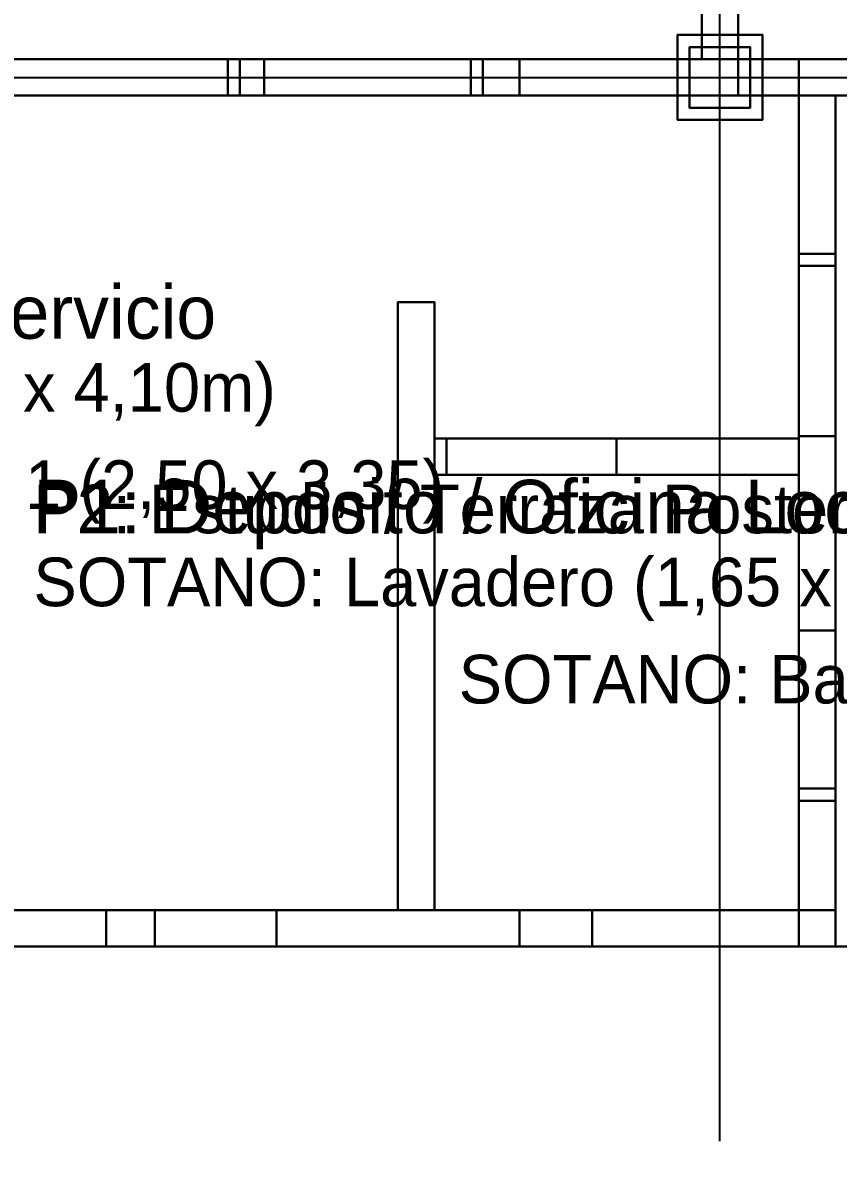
# Model space of a CAD drawing. Header units: metres. Extents: x -0.6 to 96.4, y -1.3 to 40.2.
# Drawn here: x 3.056 to 6.412, y 2.125 to 6.8 of the extents above; entities that cross this region are included whole.
import ezdxf

# ---------------------------------------------------------------- set-up
doc = ezdxf.new("R2010")
doc.units = ezdxf.units.M
doc.header["$MEASUREMENT"] = 0
for name, color, linetype in [('COLUMNAS_3D', 1, 'CONTINUOUS'), ('EJES_ESTRUCTURALES', 1, 'CONTINUOUS'), ('LOSA_PISO_3D', 8, 'CONTINUOUS'), ('MUROS_EXTERIORES_3D', 7, 'CONTINUOUS'), ('MUROS_INTERIORES_3D', 7, 'CONTINUOUS'), ('P2_COLUMNAS_3D', 1, 'CONTINUOUS'), ('P2_CUBIERTA_3D', 9, 'CONTINUOUS'), ('P2_LOSA_PISO_3D', 8, 'CONTINUOUS'), ('P2_MUROS_EXT_3D', 6, 'CONTINUOUS'), ('P2_MUROS_INT_3D', 6, 'CONTINUOUS'), ('P2_ROTULOS', 6, 'CONTINUOUS'), ('ROTULOS_TEXTO', 2, 'CONTINUOUS'), ('SOTANO_COLUMNAS_3D', 1, 'CONTINUOUS'), ('SOTANO_LOSA_3D', 8, 'CONTINUOUS'), ('SOTANO_MUROS_EXT_3D', 4, 'CONTINUOUS'), ('SOTANO_MUROS_INT_3D', 4, 'CONTINUOUS'), ('SOTANO_ROTULOS', 4, 'CONTINUOUS'), ('TERRENO_3D', 3, 'CONTINUOUS')]:
    doc.layers.add(name, color=color, linetype=linetype)

msp = doc.modelspace()

# ---------------------------------------------------------------- linework, layer by layer
at = {"layer": 'COLUMNAS_3D', "color": 1}
for points in [[(5.8, 6.45), (6.05, 6.45), (6.05, 6.7), (5.8, 6.7)], [(5.8, 6.45, 2.85), (6.05, 6.45, 2.85), (6.05, 6.7, 2.85), (5.8, 6.7, 2.85)], [(5.8, 6.7), (6.05, 6.7), (6.05, 6.7, 2.85), (5.8, 6.7, 2.85)], [(5.8, 6.45), (5.8, 6.7), (5.8, 6.7, 2.85), (5.8, 6.45, 2.85)], [(6.05, 6.45), (6.05, 6.7), (6.05, 6.7, 2.85), (6.05, 6.45, 2.85)], [(5.8, 6.45), (6.05, 6.45), (6.05, 6.45, 2.85), (5.8, 6.45, 2.85)]]:
    msp.add_3dface(points, dxfattribs=at)
at = {"layer": 'EJES_ESTRUCTURALES', "color": 1}
for p, q in [((5.925, 2.2), (5.925, 25.51)), ((-0.6, 6.575), (10, 6.575))]:
    msp.add_line(p, q, dxfattribs=at)
at = {"layer": 'LOSA_PISO_3D', "color": 8}
for points in [[(0.15, 6.5, -0.15), (9.15, 6.5, -0.15), (9.15, 7.4, -0.15), (0.15, 7.4, -0.15)], [(0.15, 6.5), (9.15, 6.5), (9.15, 7.4), (0.15, 7.4)], [(0.15, 3, -0.15), (6.4, 3, -0.15), (6.4, 6.5, -0.15), (0.15, 6.5, -0.15)], [(0.15, 3), (6.4, 3), (6.4, 6.5), (0.15, 6.5)], [(0.15, 6.5, -0.15), (6.4, 6.5, -0.15), (6.4, 6.5), (0.15, 6.5)], [(0.15, 6.5, -0.15), (9.15, 6.5, -0.15), (9.15, 6.5), (0.15, 6.5)], [(6.4, 3, -0.15), (6.4, 6.5, -0.15), (6.4, 6.5), (6.4, 3)], [(0.15, 3, -0.15), (6.4, 3, -0.15), (6.4, 3), (0.15, 3)]]:
    msp.add_3dface(points, dxfattribs=at)
at = {"layer": 'MUROS_EXTERIORES_3D', "color": 7}
for points in [[(6.25, 6.5), (9.15, 6.5), (9.15, 6.65), (6.25, 6.65)], [(6.25, 6.5, 2.85), (9.15, 6.5, 2.85), (9.15, 6.65, 2.85), (6.25, 6.65, 2.85)], [(6.25, 6.65), (9.15, 6.65), (9.15, 6.65, 2.85), (6.25, 6.65, 2.85)], [(6.25, 6.5), (6.25, 6.65), (6.25, 6.65, 2.85), (6.25, 6.5, 2.85)], [(6.25, 6.5), (9.15, 6.5), (9.15, 6.5, 2.85), (6.25, 6.5, 2.85)], [(6.25, 5.85), (6.4, 5.85), (6.4, 6.5), (6.25, 6.5)], [(6.25, 5.85, 2.85), (6.4, 5.85, 2.85), (6.4, 6.5, 2.85), (6.25, 6.5, 2.85)], [(6.25, 6.5), (6.4, 6.5), (6.4, 6.5, 2.85), (6.25, 6.5, 2.85)], [(6.25, 5.85), (6.25, 6.5), (6.25, 6.5, 2.85), (6.25, 5.85, 2.85)], [(6.4, 5.85), (6.4, 6.5), (6.4, 6.5, 2.85), (6.4, 5.85, 2.85)], [(6.25, 3.65), (6.4, 3.65), (6.4, 5.85), (6.25, 5.85)], [(6.25, 3.65, 1), (6.4, 3.65, 1), (6.4, 5.85, 1), (6.25, 5.85, 1)], [(6.25, 5.85), (6.4, 5.85), (6.4, 5.85, 1), (6.25, 5.85, 1)], [(6.25, 3.65), (6.25, 5.85), (6.25, 5.85, 1), (6.25, 3.65, 1)], [(6.25, 3.65, 2.1), (6.4, 3.65, 2.1), (6.4, 5.85, 2.1), (6.25, 5.85, 2.1)], [(6.25, 3.65, 2.85), (6.4, 3.65, 2.85), (6.4, 5.85, 2.85), (6.25, 5.85, 2.85)], [(6.25, 5.85, 2.1), (6.4, 5.85, 2.1), (6.4, 5.85, 2.85), (6.25, 5.85, 2.85)], [(6.25, 3.65, 2.1), (6.25, 5.85, 2.1), (6.25, 5.85, 2.85), (6.25, 3.65, 2.85)], [(6.25, 5.85), (6.4, 5.85), (6.4, 5.85, 2.85), (6.25, 5.85, 2.85)], [(6.4, 3.65), (6.4, 5.85), (6.4, 5.85, 1), (6.4, 3.65, 1)], [(6.4, 3.65, 2.1), (6.4, 5.85, 2.1), (6.4, 5.85, 2.85), (6.4, 3.65, 2.85)], [(6.25, 3), (6.4, 3), (6.4, 3.65), (6.25, 3.65)], [(6.25, 3, 2.85), (6.4, 3, 2.85), (6.4, 3.65, 2.85), (6.25, 3.65, 2.85)], [(6.25, 3.65), (6.4, 3.65), (6.4, 3.65, 2.85), (6.25, 3.65, 2.85)], [(6.25, 3), (6.25, 3.65), (6.25, 3.65, 2.85), (6.25, 3, 2.85)], [(6.25, 3.65), (6.4, 3.65), (6.4, 3.65, 1), (6.25, 3.65, 1)], [(6.25, 3.65, 2.1), (6.4, 3.65, 2.1), (6.4, 3.65, 2.85), (6.25, 3.65, 2.85)], [(6.4, 3), (6.4, 3.65), (6.4, 3.65, 2.85), (6.4, 3, 2.85)], [(2.35, 3), (4.1, 3), (4.1, 3.15), (2.35, 3.15)], [(2.35, 3, 2.85), (4.1, 3, 2.85), (4.1, 3.15, 2.85), (2.35, 3.15, 2.85)], [(2.35, 3.15), (4.1, 3.15), (4.1, 3.15, 2.85), (2.35, 3.15, 2.85)], [(4.1, 3), (4.1, 3.15), (4.1, 3.15, 2.85), (4.1, 3, 2.85)], [(4.1, 3), (5.1, 3), (5.1, 3.15), (4.1, 3.15)], [(4.1, 3, 1), (5.1, 3, 1), (5.1, 3.15, 1), (4.1, 3.15, 1)], [(4.1, 3.15), (5.1, 3.15), (5.1, 3.15, 1), (4.1, 3.15, 1)], [(4.1, 3), (4.1, 3.15), (4.1, 3.15, 1), (4.1, 3, 1)], [(4.1, 3, 2.1), (5.1, 3, 2.1), (5.1, 3.15, 2.1), (4.1, 3.15, 2.1)], [(4.1, 3, 2.85), (5.1, 3, 2.85), (5.1, 3.15, 2.85), (4.1, 3.15, 2.85)], [(4.1, 3.15, 2.1), (5.1, 3.15, 2.1), (5.1, 3.15, 2.85), (4.1, 3.15, 2.85)], [(4.1, 3, 2.1), (4.1, 3.15, 2.1), (4.1, 3.15, 2.85), (4.1, 3, 2.85)], [(5.1, 3), (5.1, 3.15), (5.1, 3.15, 1), (5.1, 3, 1)], [(5.1, 3, 2.1), (5.1, 3.15, 2.1), (5.1, 3.15, 2.85), (5.1, 3, 2.85)], [(5.1, 3), (6.4, 3), (6.4, 3.15), (5.1, 3.15)], [(5.1, 3, 2.85), (6.4, 3, 2.85), (6.4, 3.15, 2.85), (5.1, 3.15, 2.85)], [(5.1, 3.15), (6.4, 3.15), (6.4, 3.15, 2.85), (5.1, 3.15, 2.85)], [(5.1, 3), (5.1, 3.15), (5.1, 3.15, 2.85), (5.1, 3, 2.85)], [(6.4, 3), (6.4, 3.15), (6.4, 3.15, 2.85), (6.4, 3, 2.85)], [(2.35, 3), (4.1, 3), (4.1, 3, 2.85), (2.35, 3, 2.85)], [(4.1, 3), (5.1, 3), (5.1, 3, 1), (4.1, 3, 1)], [(4.1, 3, 2.1), (5.1, 3, 2.1), (5.1, 3, 2.85), (4.1, 3, 2.85)], [(5.1, 3), (6.4, 3), (6.4, 3, 2.85), (5.1, 3, 2.85)], [(6.25, 3), (6.4, 3), (6.4, 3, 2.85), (6.25, 3, 2.85)]]:
    msp.add_3dface(points, dxfattribs=at)
at = {"layer": 'MUROS_INTERIORES_3D', "color": 7}
for points in [[(5.85, 6.65), (6, 6.65), (6, 6.95), (5.85, 6.95)], [(5.85, 6.65, 2.85), (6, 6.65, 2.85), (6, 6.95, 2.85), (5.85, 6.95, 2.85)], [(5.85, 6.65), (5.85, 6.95), (5.85, 6.95, 2.85), (5.85, 6.65, 2.85)], [(6, 6.65), (6, 6.95), (6, 6.95, 2.85), (6, 6.65, 2.85)], [(2.9, 6.5), (4.05, 6.5), (4.05, 6.65), (2.9, 6.65)], [(2.9, 6.5, 2.85), (4.05, 6.5, 2.85), (4.05, 6.65, 2.85), (2.9, 6.65, 2.85)], [(2.9, 6.65), (4.05, 6.65), (4.05, 6.65, 2.85), (2.9, 6.65, 2.85)], [(4.05, 6.5), (4.05, 6.65), (4.05, 6.65, 2.85), (4.05, 6.5, 2.85)], [(4.05, 6.5, 2.1), (4.9, 6.5, 2.1), (4.9, 6.65, 2.1), (4.05, 6.65, 2.1)], [(4.05, 6.5, 2.85), (4.9, 6.5, 2.85), (4.9, 6.65, 2.85), (4.05, 6.65, 2.85)], [(4.05, 6.65, 2.1), (4.9, 6.65, 2.1), (4.9, 6.65, 2.85), (4.05, 6.65, 2.85)], [(4.05, 6.5, 2.1), (4.05, 6.65, 2.1), (4.05, 6.65, 2.85), (4.05, 6.5, 2.85)], [(4.9, 6.5, 2.1), (4.9, 6.65, 2.1), (4.9, 6.65, 2.85), (4.9, 6.5, 2.85)], [(4.9, 6.5), (6.25, 6.5), (6.25, 6.65), (4.9, 6.65)], [(4.9, 6.5, 2.85), (6.25, 6.5, 2.85), (6.25, 6.65, 2.85), (4.9, 6.65, 2.85)], [(4.9, 6.65), (6.25, 6.65), (6.25, 6.65, 2.85), (4.9, 6.65, 2.85)], [(4.9, 6.5), (4.9, 6.65), (4.9, 6.65, 2.85), (4.9, 6.5, 2.85)], [(5.85, 6.65), (6, 6.65), (6, 6.65, 2.85), (5.85, 6.65, 2.85)], [(6.25, 6.5), (6.25, 6.65), (6.25, 6.65, 2.85), (6.25, 6.5, 2.85)], [(2.9, 6.5), (4.05, 6.5), (4.05, 6.5, 2.85), (2.9, 6.5, 2.85)], [(4.05, 6.5, 2.1), (4.9, 6.5, 2.1), (4.9, 6.5, 2.85), (4.05, 6.5, 2.85)], [(4.9, 6.5), (6.25, 6.5), (6.25, 6.5, 2.85), (4.9, 6.5, 2.85)]]:
    msp.add_3dface(points, dxfattribs=at)
at = {"layer": 'P2_COLUMNAS_3D', "color": 1}
for points in [[(5.8, 6.45, 3), (6.05, 6.45, 3), (6.05, 6.7, 3), (5.8, 6.7, 3)], [(5.8, 6.45, 5.85), (6.05, 6.45, 5.85), (6.05, 6.7, 5.85), (5.8, 6.7, 5.85)], [(5.8, 6.7, 3), (6.05, 6.7, 3), (6.05, 6.7, 5.85), (5.8, 6.7, 5.85)], [(5.8, 6.45, 3), (5.8, 6.7, 3), (5.8, 6.7, 5.85), (5.8, 6.45, 5.85)], [(6.05, 6.45, 3), (6.05, 6.7, 3), (6.05, 6.7, 5.85), (6.05, 6.45, 5.85)], [(5.8, 6.45, 3), (6.05, 6.45, 3), (6.05, 6.45, 5.85), (5.8, 6.45, 5.85)]]:
    msp.add_3dface(points, dxfattribs=at)
at = {"layer": 'P2_CUBIERTA_3D', "color": 9}
for points in [[(0.15, 6.5, 5.85), (9.15, 6.5, 5.85), (9.15, 24.71, 5.85), (0.15, 24.71, 5.85)], [(0.15, 6.5, 6), (9.15, 6.5, 6), (9.15, 24.71, 6), (0.15, 24.71, 6)], [(0.15, 3, 5.85), (6.4, 3, 5.85), (6.4, 6.5, 5.85), (0.15, 6.5, 5.85)], [(0.15, 3, 6), (6.4, 3, 6), (6.4, 6.5, 6), (0.15, 6.5, 6)], [(0.15, 6.5, 5.85), (6.4, 6.5, 5.85), (6.4, 6.5, 6), (0.15, 6.5, 6)], [(0.15, 6.5, 5.85), (9.15, 6.5, 5.85), (9.15, 6.5, 6), (0.15, 6.5, 6)], [(6.4, 3, 5.85), (6.4, 6.5, 5.85), (6.4, 6.5, 6), (6.4, 3, 6)], [(0.15, 3, 5.85), (6.4, 3, 5.85), (6.4, 3, 6), (0.15, 3, 6)]]:
    msp.add_3dface(points, dxfattribs=at)
at = {"layer": 'P2_LOSA_PISO_3D', "color": 8}
for points in [[(0.15, 6.5, 2.85), (9.15, 6.5, 2.85), (9.15, 7.4, 2.85), (0.15, 7.4, 2.85)], [(0.15, 6.5, 3), (9.15, 6.5, 3), (9.15, 7.4, 3), (0.15, 7.4, 3)], [(0.15, 3, 2.85), (6.4, 3, 2.85), (6.4, 6.5, 2.85), (0.15, 6.5, 2.85)], [(0.15, 3, 3), (6.4, 3, 3), (6.4, 6.5, 3), (0.15, 6.5, 3)], [(0.15, 6.5, 2.85), (6.4, 6.5, 2.85), (6.4, 6.5, 3), (0.15, 6.5, 3)], [(0.15, 6.5, 2.85), (9.15, 6.5, 2.85), (9.15, 6.5, 3), (0.15, 6.5, 3)], [(6.4, 3, 2.85), (6.4, 6.5, 2.85), (6.4, 6.5, 3), (6.4, 3, 3)], [(0.15, 3, 2.85), (6.4, 3, 2.85), (6.4, 3, 3), (0.15, 3, 3)]]:
    msp.add_3dface(points, dxfattribs=at)
at = {"layer": 'P2_MUROS_EXT_3D', "color": 6}
for points in [[(6.25, 6.5, 3), (9.15, 6.5, 3), (9.15, 6.65, 3), (6.25, 6.65, 3)], [(6.25, 6.5, 5.85), (9.15, 6.5, 5.85), (9.15, 6.65, 5.85), (6.25, 6.65, 5.85)], [(6.25, 6.65, 3), (9.15, 6.65, 3), (9.15, 6.65, 5.85), (6.25, 6.65, 5.85)], [(6.25, 6.5, 3), (6.25, 6.65, 3), (6.25, 6.65, 5.85), (6.25, 6.5, 5.85)], [(6.25, 6.5, 3), (9.15, 6.5, 3), (9.15, 6.5, 5.85), (6.25, 6.5, 5.85)], [(6.25, 5.85, 3), (6.4, 5.85, 3), (6.4, 6.5, 3), (6.25, 6.5, 3)], [(6.25, 5.85, 5.85), (6.4, 5.85, 5.85), (6.4, 6.5, 5.85), (6.25, 6.5, 5.85)], [(6.25, 6.5, 3), (6.4, 6.5, 3), (6.4, 6.5, 5.85), (6.25, 6.5, 5.85)], [(6.25, 5.85, 3), (6.25, 6.5, 3), (6.25, 6.5, 5.85), (6.25, 5.85, 5.85)], [(6.4, 5.85, 3), (6.4, 6.5, 3), (6.4, 6.5, 5.85), (6.4, 5.85, 5.85)], [(6.25, 3.65, 3), (6.4, 3.65, 3), (6.4, 5.85, 3), (6.25, 5.85, 3)], [(6.25, 3.65, 3.95), (6.4, 3.65, 3.95), (6.4, 5.85, 3.95), (6.25, 5.85, 3.95)], [(6.25, 5.85, 3), (6.4, 5.85, 3), (6.4, 5.85, 3.95), (6.25, 5.85, 3.95)], [(6.25, 3.65, 3), (6.25, 5.85, 3), (6.25, 5.85, 3.95), (6.25, 3.65, 3.95)], [(6.25, 3.65, 5.15), (6.4, 3.65, 5.15), (6.4, 5.85, 5.15), (6.25, 5.85, 5.15)], [(6.25, 3.65, 5.85), (6.4, 3.65, 5.85), (6.4, 5.85, 5.85), (6.25, 5.85, 5.85)], [(6.25, 5.85, 5.15), (6.4, 5.85, 5.15), (6.4, 5.85, 5.85), (6.25, 5.85, 5.85)], [(6.25, 3.65, 5.15), (6.25, 5.85, 5.15), (6.25, 5.85, 5.85), (6.25, 3.65, 5.85)], [(6.25, 5.85, 3), (6.4, 5.85, 3), (6.4, 5.85, 5.85), (6.25, 5.85, 5.85)], [(6.4, 3.65, 3), (6.4, 5.85, 3), (6.4, 5.85, 3.95), (6.4, 3.65, 3.95)], [(6.4, 3.65, 5.15), (6.4, 5.85, 5.15), (6.4, 5.85, 5.85), (6.4, 3.65, 5.85)], [(6.25, 3, 3), (6.4, 3, 3), (6.4, 3.65, 3), (6.25, 3.65, 3)], [(6.25, 3, 5.85), (6.4, 3, 5.85), (6.4, 3.65, 5.85), (6.25, 3.65, 5.85)], [(6.25, 3.65, 3), (6.4, 3.65, 3), (6.4, 3.65, 5.85), (6.25, 3.65, 5.85)], [(6.25, 3, 3), (6.25, 3.65, 3), (6.25, 3.65, 5.85), (6.25, 3, 5.85)], [(6.25, 3.65, 3), (6.4, 3.65, 3), (6.4, 3.65, 3.95), (6.25, 3.65, 3.95)], [(6.25, 3.65, 5.15), (6.4, 3.65, 5.15), (6.4, 3.65, 5.85), (6.25, 3.65, 5.85)], [(6.4, 3, 3), (6.4, 3.65, 3), (6.4, 3.65, 5.85), (6.4, 3, 5.85)], [(2.3, 3, 3), (3.6, 3, 3), (3.6, 3.15, 3), (2.3, 3.15, 3)], [(2.3, 3, 5.85), (3.6, 3, 5.85), (3.6, 3.15, 5.85), (2.3, 3.15, 5.85)], [(2.3, 3.15, 3), (3.6, 3.15, 3), (3.6, 3.15, 5.85), (2.3, 3.15, 5.85)], [(3.6, 3, 3), (3.6, 3.15, 3), (3.6, 3.15, 5.85), (3.6, 3, 5.85)], [(3.6, 3, 3), (5.4, 3, 3), (5.4, 3.15, 3), (3.6, 3.15, 3)], [(3.6, 3, 3.95), (5.4, 3, 3.95), (5.4, 3.15, 3.95), (3.6, 3.15, 3.95)], [(3.6, 3.15, 3), (5.4, 3.15, 3), (5.4, 3.15, 3.95), (3.6, 3.15, 3.95)], [(3.6, 3, 3), (3.6, 3.15, 3), (3.6, 3.15, 3.95), (3.6, 3, 3.95)], [(3.6, 3, 5.15), (5.4, 3, 5.15), (5.4, 3.15, 5.15), (3.6, 3.15, 5.15)], [(3.6, 3, 5.85), (5.4, 3, 5.85), (5.4, 3.15, 5.85), (3.6, 3.15, 5.85)], [(3.6, 3.15, 5.15), (5.4, 3.15, 5.15), (5.4, 3.15, 5.85), (3.6, 3.15, 5.85)], [(3.6, 3, 5.15), (3.6, 3.15, 5.15), (3.6, 3.15, 5.85), (3.6, 3, 5.85)], [(5.4, 3, 3), (5.4, 3.15, 3), (5.4, 3.15, 3.95), (5.4, 3, 3.95)], [(5.4, 3, 5.15), (5.4, 3.15, 5.15), (5.4, 3.15, 5.85), (5.4, 3, 5.85)], [(5.4, 3, 3), (6.4, 3, 3), (6.4, 3.15, 3), (5.4, 3.15, 3)], [(5.4, 3, 5.85), (6.4, 3, 5.85), (6.4, 3.15, 5.85), (5.4, 3.15, 5.85)], [(5.4, 3.15, 3), (6.4, 3.15, 3), (6.4, 3.15, 5.85), (5.4, 3.15, 5.85)], [(5.4, 3, 3), (5.4, 3.15, 3), (5.4, 3.15, 5.85), (5.4, 3, 5.85)], [(6.4, 3, 3), (6.4, 3.15, 3), (6.4, 3.15, 5.85), (6.4, 3, 5.85)], [(2.3, 3, 3), (3.6, 3, 3), (3.6, 3, 5.85), (2.3, 3, 5.85)], [(3.6, 3, 3), (5.4, 3, 3), (5.4, 3, 3.95), (3.6, 3, 3.95)], [(3.6, 3, 5.15), (5.4, 3, 5.15), (5.4, 3, 5.85), (3.6, 3, 5.85)], [(5.4, 3, 3), (6.4, 3, 3), (6.4, 3, 5.85), (5.4, 3, 5.85)], [(6.25, 3, 3), (6.4, 3, 3), (6.4, 3, 5.85), (6.25, 3, 5.85)]]:
    msp.add_3dface(points, dxfattribs=at)
at = {"layer": 'P2_MUROS_INT_3D', "color": 6}
for points in [[(5.85, 6.65, 3), (6, 6.65, 3), (6, 6.85, 3), (5.85, 6.85, 3)], [(5.85, 6.65, 5.85), (6, 6.65, 5.85), (6, 6.85, 5.85), (5.85, 6.85, 5.85)], [(5.85, 6.65, 3), (5.85, 6.85, 3), (5.85, 6.85, 5.85), (5.85, 6.65, 5.85)], [(6, 6.65, 3), (6, 6.85, 3), (6, 6.85, 5.85), (6, 6.65, 5.85)], [(2.9, 6.5, 3), (3.9, 6.5, 3), (3.9, 6.65, 3), (2.9, 6.65, 3)], [(2.9, 6.5, 5.85), (3.9, 6.5, 5.85), (3.9, 6.65, 5.85), (2.9, 6.65, 5.85)], [(2.9, 6.65, 3), (3.9, 6.65, 3), (3.9, 6.65, 5.85), (2.9, 6.65, 5.85)], [(3.9, 6.5, 3), (3.9, 6.65, 3), (3.9, 6.65, 5.85), (3.9, 6.5, 5.85)], [(3.9, 6.5, 5.1), (5.1, 6.5, 5.1), (5.1, 6.65, 5.1), (3.9, 6.65, 5.1)], [(3.9, 6.5, 5.85), (5.1, 6.5, 5.85), (5.1, 6.65, 5.85), (3.9, 6.65, 5.85)], [(3.9, 6.65, 5.1), (5.1, 6.65, 5.1), (5.1, 6.65, 5.85), (3.9, 6.65, 5.85)], [(3.9, 6.5, 5.1), (3.9, 6.65, 5.1), (3.9, 6.65, 5.85), (3.9, 6.5, 5.85)], [(5.1, 6.5, 5.1), (5.1, 6.65, 5.1), (5.1, 6.65, 5.85), (5.1, 6.5, 5.85)], [(5.1, 6.5, 3), (6.25, 6.5, 3), (6.25, 6.65, 3), (5.1, 6.65, 3)], [(5.1, 6.5, 5.85), (6.25, 6.5, 5.85), (6.25, 6.65, 5.85), (5.1, 6.65, 5.85)], [(5.1, 6.65, 3), (6.25, 6.65, 3), (6.25, 6.65, 5.85), (5.1, 6.65, 5.85)], [(5.1, 6.5, 3), (5.1, 6.65, 3), (5.1, 6.65, 5.85), (5.1, 6.5, 5.85)], [(5.85, 6.65, 3), (6, 6.65, 3), (6, 6.65, 5.85), (5.85, 6.65, 5.85)], [(6.25, 6.5, 3), (6.25, 6.65, 3), (6.25, 6.65, 5.85), (6.25, 6.5, 5.85)], [(2.9, 6.5, 3), (3.9, 6.5, 3), (3.9, 6.5, 5.85), (2.9, 6.5, 5.85)], [(3.9, 6.5, 5.1), (5.1, 6.5, 5.1), (5.1, 6.5, 5.85), (3.9, 6.5, 5.85)], [(5.1, 6.5, 3), (6.25, 6.5, 3), (6.25, 6.5, 5.85), (5.1, 6.5, 5.85)]]:
    msp.add_3dface(points, dxfattribs=at)
at = {"layer": 'SOTANO_COLUMNAS_3D', "color": 1}
for points in [[(5.75, 6.4, -2.55), (6.1, 6.4, -2.55), (6.1, 6.75, -2.55), (5.75, 6.75, -2.55)], [(5.75, 6.4, -0.15), (6.1, 6.4, -0.15), (6.1, 6.75, -0.15), (5.75, 6.75, -0.15)], [(5.75, 6.75, -2.55), (6.1, 6.75, -2.55), (6.1, 6.75, -0.15), (5.75, 6.75, -0.15)], [(5.75, 6.4, -2.55), (5.75, 6.75, -2.55), (5.75, 6.75, -0.15), (5.75, 6.4, -0.15)], [(6.1, 6.4, -2.55), (6.1, 6.75, -2.55), (6.1, 6.75, -0.15), (6.1, 6.4, -0.15)], [(5.75, 6.4, -2.55), (6.1, 6.4, -2.55), (6.1, 6.4, -0.15), (5.75, 6.4, -0.15)]]:
    msp.add_3dface(points, dxfattribs=at)
at = {"layer": 'SOTANO_LOSA_3D', "color": 8}
for points in [[(0.15, 6.5, -2.7), (9.15, 6.5, -2.7), (9.15, 11.3, -2.7), (0.15, 11.3, -2.7)], [(0.15, 6.5, -2.55), (9.15, 6.5, -2.55), (9.15, 11.3, -2.55), (0.15, 11.3, -2.55)], [(0.15, 3, -2.7), (6.4, 3, -2.7), (6.4, 6.5, -2.7), (0.15, 6.5, -2.7)], [(0.15, 3, -2.55), (6.4, 3, -2.55), (6.4, 6.5, -2.55), (0.15, 6.5, -2.55)], [(0.15, 6.5, -2.7), (6.4, 6.5, -2.7), (6.4, 6.5, -2.55), (0.15, 6.5, -2.55)], [(0.15, 6.5, -2.7), (9.15, 6.5, -2.7), (9.15, 6.5, -2.55), (0.15, 6.5, -2.55)], [(6.4, 3, -2.7), (6.4, 6.5, -2.7), (6.4, 6.5, -2.55), (6.4, 3, -2.55)], [(0.15, 3, -2.7), (6.4, 3, -2.7), (6.4, 3, -2.55), (0.15, 3, -2.55)]]:
    msp.add_3dface(points, dxfattribs=at)
at = {"layer": 'SOTANO_MUROS_EXT_3D', "color": 4}
for points in [[(6, 6.5, -2.55), (6.6, 6.5, -2.55), (6.6, 6.65, -2.55), (6, 6.65, -2.55)], [(6, 6.5, -0.15), (6.6, 6.5, -0.15), (6.6, 6.65, -0.15), (6, 6.65, -0.15)], [(6, 6.65, -2.55), (6.6, 6.65, -2.55), (6.6, 6.65, -0.15), (6, 6.65, -0.15)], [(6, 6.5, -2.55), (6, 6.65, -2.55), (6, 6.65, -0.15), (6, 6.5, -0.15)], [(6, 6.5, -2.55), (6.6, 6.5, -2.55), (6.6, 6.5, -0.15), (6, 6.5, -0.15)], [(6.25, 5.8, -2.55), (6.4, 5.8, -2.55), (6.4, 6.5, -2.55), (6.25, 6.5, -2.55)], [(6.25, 5.8, -0.15), (6.4, 5.8, -0.15), (6.4, 6.5, -0.15), (6.25, 6.5, -0.15)], [(6.25, 6.5, -2.55), (6.4, 6.5, -2.55), (6.4, 6.5, -0.15), (6.25, 6.5, -0.15)], [(6.25, 5.8, -2.55), (6.25, 6.5, -2.55), (6.25, 6.5, -0.15), (6.25, 5.8, -0.15)], [(6.4, 5.8, -2.55), (6.4, 6.5, -2.55), (6.4, 6.5, -0.15), (6.4, 5.8, -0.15)], [(6.25, 5.1, -2.55), (6.4, 5.1, -2.55), (6.4, 5.8, -2.55), (6.25, 5.8, -2.55)], [(6.25, 5.1, -0.85), (6.4, 5.1, -0.85), (6.4, 5.8, -0.85), (6.25, 5.8, -0.85)], [(6.25, 5.8, -2.55), (6.4, 5.8, -2.55), (6.4, 5.8, -0.85), (6.25, 5.8, -0.85)], [(6.25, 5.1, -2.55), (6.25, 5.8, -2.55), (6.25, 5.8, -0.85), (6.25, 5.1, -0.85)], [(6.25, 5.1, -0.45), (6.4, 5.1, -0.45), (6.4, 5.8, -0.45), (6.25, 5.8, -0.45)], [(6.25, 5.1, -0.15), (6.4, 5.1, -0.15), (6.4, 5.8, -0.15), (6.25, 5.8, -0.15)], [(6.25, 5.8, -0.45), (6.4, 5.8, -0.45), (6.4, 5.8, -0.15), (6.25, 5.8, -0.15)], [(6.25, 5.1, -0.45), (6.25, 5.8, -0.45), (6.25, 5.8, -0.15), (6.25, 5.1, -0.15)], [(6.25, 5.8, -2.55), (6.4, 5.8, -2.55), (6.4, 5.8, -0.15), (6.25, 5.8, -0.15)], [(6.4, 5.1, -2.55), (6.4, 5.8, -2.55), (6.4, 5.8, -0.85), (6.4, 5.1, -0.85)], [(6.4, 5.1, -0.45), (6.4, 5.8, -0.45), (6.4, 5.8, -0.15), (6.4, 5.1, -0.15)], [(6.25, 4.3, -2.55), (6.4, 4.3, -2.55), (6.4, 5.1, -2.55), (6.25, 5.1, -2.55)], [(6.25, 4.3, -0.15), (6.4, 4.3, -0.15), (6.4, 5.1, -0.15), (6.25, 5.1, -0.15)], [(6.25, 5.1, -2.55), (6.4, 5.1, -2.55), (6.4, 5.1, -0.15), (6.25, 5.1, -0.15)], [(6.25, 4.3, -2.55), (6.25, 5.1, -2.55), (6.25, 5.1, -0.15), (6.25, 4.3, -0.15)], [(6.25, 5.1, -2.55), (6.4, 5.1, -2.55), (6.4, 5.1, -0.85), (6.25, 5.1, -0.85)], [(6.25, 5.1, -0.45), (6.4, 5.1, -0.45), (6.4, 5.1, -0.15), (6.25, 5.1, -0.15)], [(6.4, 4.3, -2.55), (6.4, 5.1, -2.55), (6.4, 5.1, -0.15), (6.4, 4.3, -0.15)], [(6.25, 3.6, -2.55), (6.4, 3.6, -2.55), (6.4, 4.3, -2.55), (6.25, 4.3, -2.55)], [(6.25, 3.6, -0.85), (6.4, 3.6, -0.85), (6.4, 4.3, -0.85), (6.25, 4.3, -0.85)], [(6.25, 4.3, -2.55), (6.4, 4.3, -2.55), (6.4, 4.3, -0.85), (6.25, 4.3, -0.85)], [(6.25, 3.6, -2.55), (6.25, 4.3, -2.55), (6.25, 4.3, -0.85), (6.25, 3.6, -0.85)], [(6.25, 3.6, -0.45), (6.4, 3.6, -0.45), (6.4, 4.3, -0.45), (6.25, 4.3, -0.45)], [(6.25, 3.6, -0.15), (6.4, 3.6, -0.15), (6.4, 4.3, -0.15), (6.25, 4.3, -0.15)], [(6.25, 4.3, -0.45), (6.4, 4.3, -0.45), (6.4, 4.3, -0.15), (6.25, 4.3, -0.15)], [(6.25, 3.6, -0.45), (6.25, 4.3, -0.45), (6.25, 4.3, -0.15), (6.25, 3.6, -0.15)], [(6.25, 4.3, -2.55), (6.4, 4.3, -2.55), (6.4, 4.3, -0.15), (6.25, 4.3, -0.15)], [(6.4, 3.6, -2.55), (6.4, 4.3, -2.55), (6.4, 4.3, -0.85), (6.4, 3.6, -0.85)], [(6.4, 3.6, -0.45), (6.4, 4.3, -0.45), (6.4, 4.3, -0.15), (6.4, 3.6, -0.15)], [(6.25, 3.15, -2.55), (6.4, 3.15, -2.55), (6.4, 3.6, -2.55), (6.25, 3.6, -2.55)], [(6.25, 3.15, -0.15), (6.4, 3.15, -0.15), (6.4, 3.6, -0.15), (6.25, 3.6, -0.15)], [(6.25, 3.6, -2.55), (6.4, 3.6, -2.55), (6.4, 3.6, -0.15), (6.25, 3.6, -0.15)], [(6.25, 3.15, -2.55), (6.25, 3.6, -2.55), (6.25, 3.6, -0.15), (6.25, 3.15, -0.15)], [(6.25, 3.6, -2.55), (6.4, 3.6, -2.55), (6.4, 3.6, -0.85), (6.25, 3.6, -0.85)], [(6.25, 3.6, -0.45), (6.4, 3.6, -0.45), (6.4, 3.6, -0.15), (6.25, 3.6, -0.15)], [(6.4, 3.15, -2.55), (6.4, 3.6, -2.55), (6.4, 3.6, -0.15), (6.4, 3.15, -0.15)], [(2.5, 3, -2.55), (3.4, 3, -2.55), (3.4, 3.15, -2.55), (2.5, 3.15, -2.55)], [(2.5, 3, -0.15), (3.4, 3, -0.15), (3.4, 3.15, -0.15), (2.5, 3.15, -0.15)], [(2.5, 3.15, -2.55), (3.4, 3.15, -2.55), (3.4, 3.15, -0.15), (2.5, 3.15, -0.15)], [(3.4, 3, -2.55), (3.4, 3.15, -2.55), (3.4, 3.15, -0.15), (3.4, 3, -0.15)], [(3.4, 3, -2.55), (4.1, 3, -2.55), (4.1, 3.15, -2.55), (3.4, 3.15, -2.55)], [(3.4, 3, -0.85), (4.1, 3, -0.85), (4.1, 3.15, -0.85), (3.4, 3.15, -0.85)], [(3.4, 3.15, -2.55), (4.1, 3.15, -2.55), (4.1, 3.15, -0.85), (3.4, 3.15, -0.85)], [(3.4, 3, -2.55), (3.4, 3.15, -2.55), (3.4, 3.15, -0.85), (3.4, 3, -0.85)], [(3.4, 3, -0.45), (4.1, 3, -0.45), (4.1, 3.15, -0.45), (3.4, 3.15, -0.45)], [(3.4, 3, -0.15), (4.1, 3, -0.15), (4.1, 3.15, -0.15), (3.4, 3.15, -0.15)], [(3.4, 3.15, -0.45), (4.1, 3.15, -0.45), (4.1, 3.15, -0.15), (3.4, 3.15, -0.15)], [(3.4, 3, -0.45), (3.4, 3.15, -0.45), (3.4, 3.15, -0.15), (3.4, 3, -0.15)], [(4.1, 3, -2.55), (4.1, 3.15, -2.55), (4.1, 3.15, -0.85), (4.1, 3, -0.85)], [(4.1, 3, -0.45), (4.1, 3.15, -0.45), (4.1, 3.15, -0.15), (4.1, 3, -0.15)], [(4.1, 3, -2.55), (6.4, 3, -2.55), (6.4, 3.15, -2.55), (4.1, 3.15, -2.55)], [(4.1, 3, -0.15), (6.4, 3, -0.15), (6.4, 3.15, -0.15), (4.1, 3.15, -0.15)], [(4.1, 3.15, -2.55), (6.4, 3.15, -2.55), (6.4, 3.15, -0.15), (4.1, 3.15, -0.15)], [(4.1, 3, -2.55), (4.1, 3.15, -2.55), (4.1, 3.15, -0.15), (4.1, 3, -0.15)], [(6.25, 3.15, -2.55), (6.4, 3.15, -2.55), (6.4, 3.15, -0.15), (6.25, 3.15, -0.15)], [(6.4, 3, -2.55), (6.4, 3.15, -2.55), (6.4, 3.15, -0.15), (6.4, 3, -0.15)], [(2.5, 3, -2.55), (3.4, 3, -2.55), (3.4, 3, -0.15), (2.5, 3, -0.15)], [(3.4, 3, -2.55), (4.1, 3, -2.55), (4.1, 3, -0.85), (3.4, 3, -0.85)], [(3.4, 3, -0.45), (4.1, 3, -0.45), (4.1, 3, -0.15), (3.4, 3, -0.15)], [(4.1, 3, -2.55), (6.4, 3, -2.55), (6.4, 3, -0.15), (4.1, 3, -0.15)]]:
    msp.add_3dface(points, dxfattribs=at)
at = {"layer": 'SOTANO_MUROS_INT_3D', "color": 4}
for points in [[(5.85, 6.65, -2.55), (6, 6.65, -2.55), (6, 10.25, -2.55), (5.85, 10.25, -2.55)], [(5.85, 6.65, -0.15), (6, 6.65, -0.15), (6, 10.25, -0.15), (5.85, 10.25, -0.15)], [(5.85, 6.65, -2.55), (5.85, 10.25, -2.55), (5.85, 10.25, -0.15), (5.85, 6.65, -0.15)], [(6, 6.65, -2.55), (6, 10.25, -2.55), (6, 10.25, -0.15), (6, 6.65, -0.15)], [(0.3, 6.5, -2.55), (3.95, 6.5, -2.55), (3.95, 6.65, -2.55), (0.3, 6.65, -2.55)], [(0.3, 6.5, -0.15), (3.95, 6.5, -0.15), (3.95, 6.65, -0.15), (0.3, 6.65, -0.15)], [(0.3, 6.65, -2.55), (3.95, 6.65, -2.55), (3.95, 6.65, -0.15), (0.3, 6.65, -0.15)], [(3.95, 6.5, -2.55), (3.95, 6.65, -2.55), (3.95, 6.65, -0.15), (3.95, 6.5, -0.15)], [(3.95, 6.5, -0.55), (4.95, 6.5, -0.55), (4.95, 6.65, -0.55), (3.95, 6.65, -0.55)], [(3.95, 6.5, -0.15), (4.95, 6.5, -0.15), (4.95, 6.65, -0.15), (3.95, 6.65, -0.15)], [(3.95, 6.65, -0.55), (4.95, 6.65, -0.55), (4.95, 6.65, -0.15), (3.95, 6.65, -0.15)], [(3.95, 6.5, -0.55), (3.95, 6.65, -0.55), (3.95, 6.65, -0.15), (3.95, 6.5, -0.15)], [(4.95, 6.5, -0.55), (4.95, 6.65, -0.55), (4.95, 6.65, -0.15), (4.95, 6.5, -0.15)], [(4.95, 6.5, -2.55), (6, 6.5, -2.55), (6, 6.65, -2.55), (4.95, 6.65, -2.55)], [(4.95, 6.5, -0.15), (6, 6.5, -0.15), (6, 6.65, -0.15), (4.95, 6.65, -0.15)], [(4.95, 6.65, -2.55), (6, 6.65, -2.55), (6, 6.65, -0.15), (4.95, 6.65, -0.15)], [(4.95, 6.5, -2.55), (4.95, 6.65, -2.55), (4.95, 6.65, -0.15), (4.95, 6.5, -0.15)], [(5.85, 6.65, -2.55), (6, 6.65, -2.55), (6, 6.65, -0.15), (5.85, 6.65, -0.15)], [(6, 6.5, -2.55), (6, 6.65, -2.55), (6, 6.65, -0.15), (6, 6.5, -0.15)], [(0.3, 6.5, -2.55), (3.95, 6.5, -2.55), (3.95, 6.5, -0.15), (0.3, 6.5, -0.15)], [(3.95, 6.5, -0.55), (4.95, 6.5, -0.55), (4.95, 6.5, -0.15), (3.95, 6.5, -0.15)], [(4.95, 6.5, -2.55), (6, 6.5, -2.55), (6, 6.5, -0.15), (4.95, 6.5, -0.15)], [(4.6, 3.15, -2.55), (4.75, 3.15, -2.55), (4.75, 5.65, -2.55), (4.6, 5.65, -2.55)], [(4.6, 3.15, -0.15), (4.75, 3.15, -0.15), (4.75, 5.65, -0.15), (4.6, 5.65, -0.15)], [(4.6, 5.65, -2.55), (4.75, 5.65, -2.55), (4.75, 5.65, -0.15), (4.6, 5.65, -0.15)], [(4.6, 3.15, -2.55), (4.6, 5.65, -2.55), (4.6, 5.65, -0.15), (4.6, 3.15, -0.15)], [(4.75, 3.15, -2.55), (4.75, 5.65, -2.55), (4.75, 5.65, -0.15), (4.75, 3.15, -0.15)], [(4.75, 4.94, -2.55), (4.8, 4.94, -2.55), (4.8, 5.09, -2.55), (4.75, 5.09, -2.55)], [(4.75, 4.94, -0.15), (4.8, 4.94, -0.15), (4.8, 5.09, -0.15), (4.75, 5.09, -0.15)], [(4.75, 5.09, -2.55), (4.8, 5.09, -2.55), (4.8, 5.09, -0.15), (4.75, 5.09, -0.15)], [(4.75, 4.94, -2.55), (4.75, 5.09, -2.55), (4.75, 5.09, -0.15), (4.75, 4.94, -0.15)], [(4.8, 4.94, -2.55), (4.8, 5.09, -2.55), (4.8, 5.09, -0.15), (4.8, 4.94, -0.15)], [(4.8, 4.94, -0.55), (5.5, 4.94, -0.55), (5.5, 5.09, -0.55), (4.8, 5.09, -0.55)], [(4.8, 4.94, -0.15), (5.5, 4.94, -0.15), (5.5, 5.09, -0.15), (4.8, 5.09, -0.15)], [(4.8, 5.09, -0.55), (5.5, 5.09, -0.55), (5.5, 5.09, -0.15), (4.8, 5.09, -0.15)], [(4.8, 4.94, -0.55), (4.8, 5.09, -0.55), (4.8, 5.09, -0.15), (4.8, 4.94, -0.15)], [(5.5, 4.94, -0.55), (5.5, 5.09, -0.55), (5.5, 5.09, -0.15), (5.5, 4.94, -0.15)], [(5.5, 4.94, -2.55), (6.25, 4.94, -2.55), (6.25, 5.09, -2.55), (5.5, 5.09, -2.55)], [(5.5, 4.94, -0.15), (6.25, 4.94, -0.15), (6.25, 5.09, -0.15), (5.5, 5.09, -0.15)], [(5.5, 5.09, -2.55), (6.25, 5.09, -2.55), (6.25, 5.09, -0.15), (5.5, 5.09, -0.15)], [(5.5, 4.94, -2.55), (5.5, 5.09, -2.55), (5.5, 5.09, -0.15), (5.5, 4.94, -0.15)], [(6.25, 4.94, -2.55), (6.25, 5.09, -2.55), (6.25, 5.09, -0.15), (6.25, 4.94, -0.15)], [(4.75, 4.94, -2.55), (4.8, 4.94, -2.55), (4.8, 4.94, -0.15), (4.75, 4.94, -0.15)], [(4.8, 4.94, -0.55), (5.5, 4.94, -0.55), (5.5, 4.94, -0.15), (4.8, 4.94, -0.15)], [(5.5, 4.94, -2.55), (6.25, 4.94, -2.55), (6.25, 4.94, -0.15), (5.5, 4.94, -0.15)], [(4.6, 3.15, -2.55), (4.75, 3.15, -2.55), (4.75, 3.15, -0.15), (4.6, 3.15, -0.15)]]:
    msp.add_3dface(points, dxfattribs=at)
at = {"layer": 'TERRENO_3D', "color": 3}
for points in [[(6.4, 3, -2.75), (10.8677, 3, -2.75), (10.9479, 6.5, -2.75), (6.4, 6.5, -2.75)], [(6.4, 3, -2.55), (10.8677, 3, -2.55), (10.9479, 6.5, -2.55), (6.4, 6.5, -2.55)], [(6.4, 6.5, -2.75), (10.9479, 6.5, -2.75), (10.9479, 6.5, -2.55), (6.4, 6.5, -2.55)], [(6.4, 3, -2.75), (6.4, 6.5, -2.75), (6.4, 6.5, -2.55), (6.4, 3, -2.55)], [(0, 0, -2.75), (10.8043, 0.2311, -2.75), (10.8677, 3, -2.75), (0, 3, -2.75)], [(0, 0, -2.55), (10.8043, 0.2311, -2.55), (10.8677, 3, -2.55), (0, 3, -2.55)], [(0, 3, -2.75), (10.8677, 3, -2.75), (10.8677, 3, -2.55), (0, 3, -2.55)], [(6.4, 3, -2.75), (10.8677, 3, -2.75), (10.8677, 3, -2.55), (6.4, 3, -2.55)]]:
    msp.add_3dface(points, dxfattribs=at)

# ---------------------------------------------------------------- texts
at = {"layer": 'P2_ROTULOS', "color": 6}
for s, p in [('P2: Lavanderia (2,45 x 4,10m)', (0.5, 5.2, 3.05)), ('P2: Estudio / Terraza Posterior (3,35 x 3,35m)', (3.1, 4.7, 3.05))]:
    msp.add_text(s, height=0.2, dxfattribs=at).set_placement(p)
at = {"layer": 'ROTULOS_TEXTO', "color": 2}
for s, p in [('P1: Area Apoyo / Servicio', (0.5, 5.5, 0.05)), ('P1: Deposito / Oficina Local (3,35 x 3,35)', (3.1, 4.7, 0.05))]:
    msp.add_text(s, height=0.22, dxfattribs=at).set_placement(p)
at = {"layer": 'SOTANO_ROTULOS', "color": 4}
for s, p in [('SOTANO: Habitacion 1 (2,50 x 3,35)', (0.45, 4.8, -2.5)), ('SOTANO: Lavadero (1,65 x 2,50)', (3.1, 4.4, -2.5)), ('SOTANO: Baño (1,50 x 1,79)', (4.85, 4, -2.5))]:
    msp.add_text(s, height=0.2, dxfattribs=at).set_placement(p)

doc.saveas('drawing.dxf')
